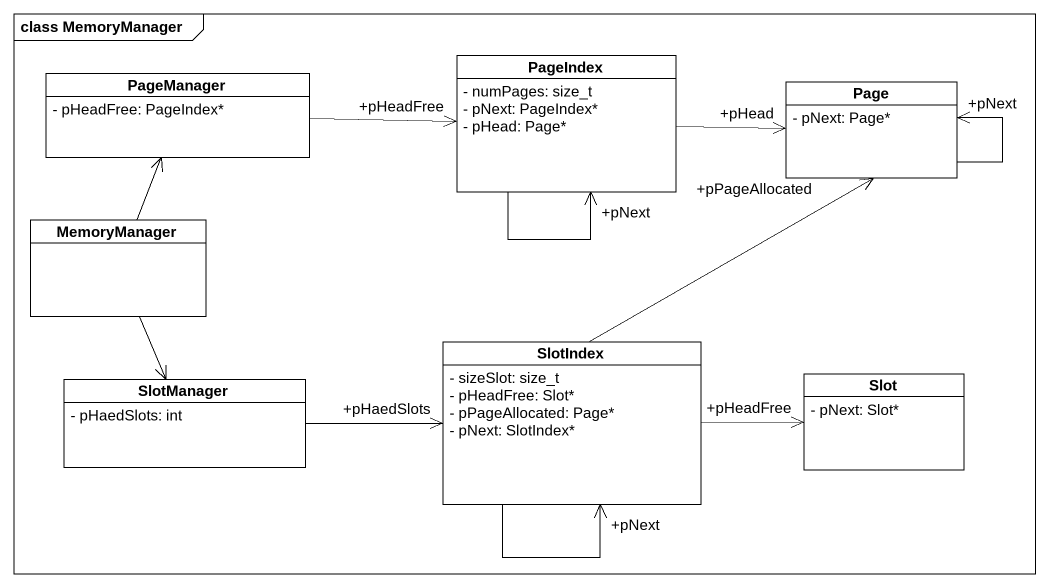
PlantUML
@startuml
mainframe class MemoryManager
hide circle
hide empty members
skinparam classAttributeIconSize 0
class PageManager {
  - pHeadFree: PageIndex*
}
class PageIndex {
  - numPages: size_t
  - pNext: PageIndex*
  - pHead: Page*
}
class "Page" as Page_ {
  - pNext: Page*
}
class MemoryManager
class SlotManager {
  - pHaedSlots: int
}
class SlotIndex {
  - sizeSlot: size_t
  - pHeadFree: Slot*
  - pPageAllocated: Page*
  - pNext: SlotIndex*
}
class Slot {
  - pNext: Slot*
}
PageManager -right-> "+pHeadFree" PageIndex
PageIndex --> "+pNext" PageIndex
PageIndex -right-> "+pHead" Page_
Page_ --> "+pNext" Page_
MemoryManager -up-> PageManager
MemoryManager --> SlotManager
SlotManager -right-> "+pHaedSlots" SlotIndex
SlotIndex -up-> "+pPageAllocated" Page_
SlotIndex --> "+pNext" SlotIndex
SlotIndex -right-> "+pHeadFree" Slot
@enduml
